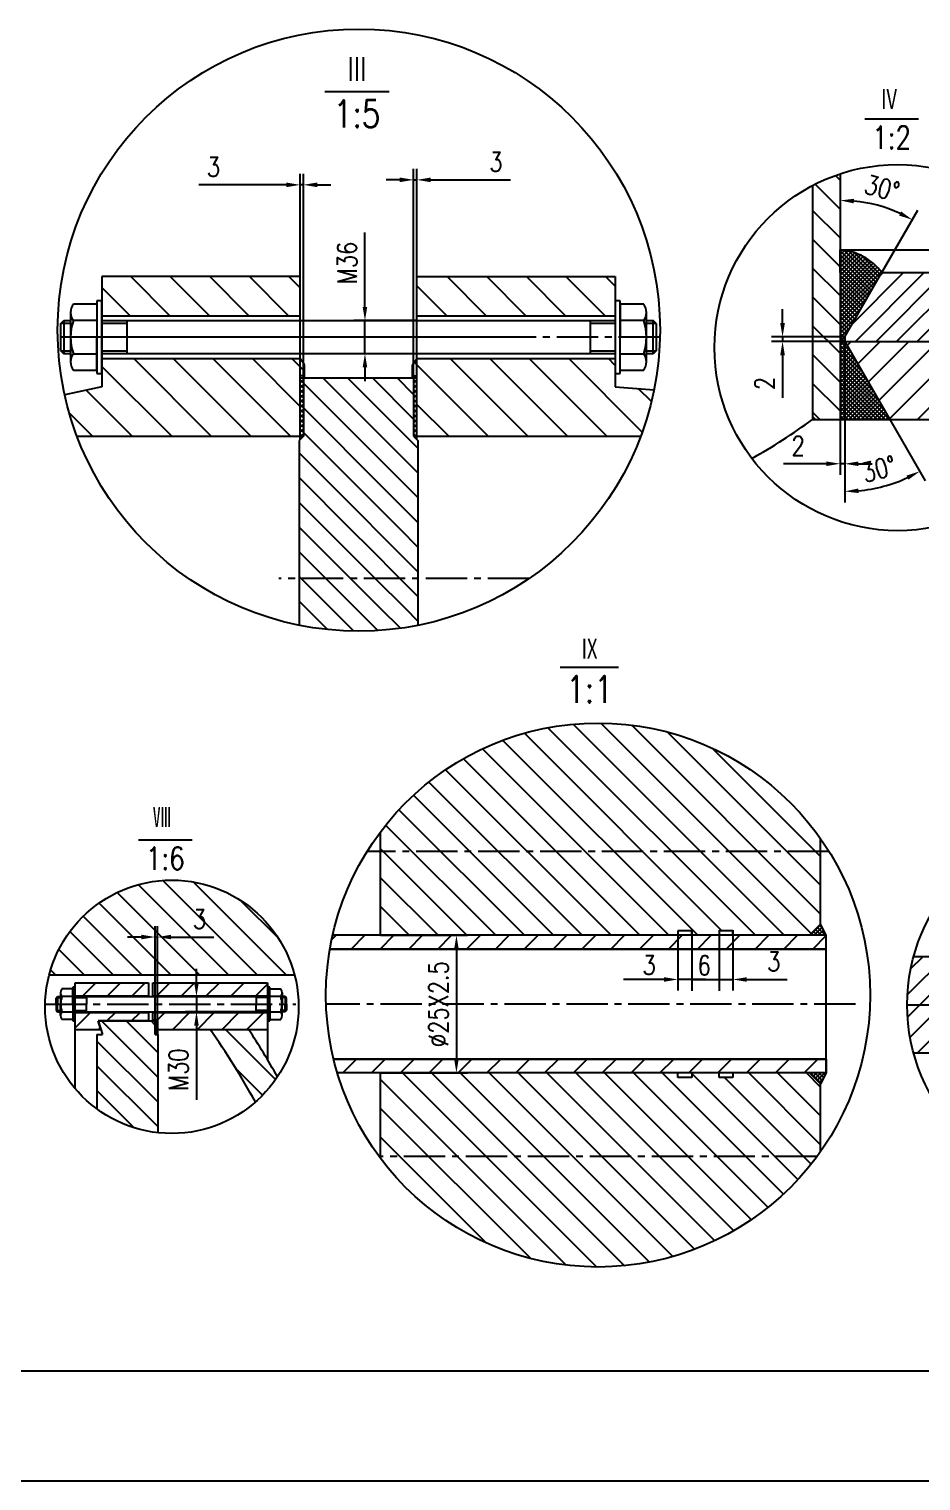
# Model space of a CAD drawing. Header units: inches. Extents: x 3444 to 13536, y 2141 to 9269.
# Drawn here: x 5711 to 7655, y 2141 to 5306 of the extents above; entities that cross this region are included whole.
import ezdxf

# ---------------------------------------------------------------- set-up
doc = ezdxf.new("R2010")
doc.units = ezdxf.units.IN
doc.header["$LTSCALE"] = 120
doc.linetypes.add('CENTER2', pattern=[1.125, 0.75, -0.125, 0.125, -0.125])
doc.linetypes.add('PHANTOM', pattern=[2.5, 1.25, -0.25, 0.25, -0.25, 0.25, -0.25])
for name, color, linetype in [('1轮廓实线层', 7, 'Continuous'), ('2细线层', 4, 'Continuous'), ('3中心线层', 1, 'CENTER2'), ('5剖面线层', 2, 'Continuous'), ('6文字层', 3, 'Continuous'), ('8符号标注层', 31, 'Continuous'), ('9双点划线层', 6, 'PHANTOM'), ('图框层', 7, 'Continuous')]:
    doc.layers.add(name, color=color, linetype=linetype)
doc.styles.add('PC_TEXTSTYLE', font='romans.shx', dxfattribs={"width": 0.8, "bigfont": 'hzfs.shx'})
doc.styles.add('TH_GBDIM', font='romans.shx', dxfattribs={"width": 0.8, "bigfont": 'hzfs.shx'})
doc.dimstyles.new('TH_GBDIM', dxfattribs={"dimscale": 12, "dimtxt": 3.5, "dimasz": 2.5, "dimexe": 2, "dimexo": 0, "dimgap": 1.5, "dimtad": 1, "dimdec": 1, "dimdsep": 46, "dimtxsty": 'TH_GBDIM', "dimcen": 2.5, "dimclrd": 130, "dimclre": 130, "dimclrt": 3, "dimadec": 0, "dimazin": 2, "dimtfac": 0.714286, "dimtdec": 1, "dimtmove": 0, "dimatfit": 3, "dimfxl": 1, "dimtolj": 1, "dimtzin": 0, "dimlwd": -1, "dimlwe": -1, "dimarcsym": 0})
pattern_1 = [(135, (-2664.9, -14.493), (-31.4309, -31.4309), [])]
pattern_2 = [(135, (-1931.823, 46.745), (-4.490128, -4.490128), []), (225, (-1931.823, 46.745), (4.490128, -4.490128), [])]

# ---------------------------------------------------------------- blocks, each defined once
blk = doc.blocks.new('*D16')
at = {"layer": '1轮廓实线层', "color": 130}
blk.add_line((7912.1, 3283.5), (7780.4, 3415.2), dxfattribs=at)
for start, end in [(113.7808, 124.3904), (135, 180), (190.6096, 201.2192)]:
    blk.add_arc((7912.1, 3283.5), 162.2, start, end, dxfattribs=at)
for points in [[(7823.6, 3413.6), (7817.3, 3421.3), (7797.4, 3398.2)], [(7747.6, 3253.2), (7757.6, 3254.1), (7749.9, 3283.5)]]:
    blk.add_solid(points, dxfattribs=at)
at = {"layer": 'Defpoints', "color": 0}
for p in [(7771.6, 3364.6), (7639.3, 3283.5), (7913.5, 3283.5), (7913.5, 3282.1), (8017.1, 3178.5)]:
    blk.add_point(p, dxfattribs=at)
at = {"layer": '1轮廓实线层', "color": 3, "insert": (7726.2, 3360.5), "char_height": 42, "attachment_point": 5, "rotation": 67.5, "style": 'TH_GBDIM'}
blk.add_mtext('\\A1;45°', dxfattribs=at)
blk = doc.blocks.new('*D18')
at = {"layer": '1轮廓实线层', "color": 130}
for p, q in [((5956.1, 3326.4), (5926.1, 3326.4)), ((5986.1, 3143.4), (5986.1, 3350.4)), ((5986.1, 3326.4), (5991.1, 3326.4)), ((5991.1, 3143.4), (5991.1, 3350.4)), ((6021.1, 3326.4), (6114.3, 3326.4))]:
    blk.add_line(p, q, dxfattribs=at)
for points in [[(5956.1, 3331.4), (5956.1, 3321.4), (5986.1, 3326.4)], [(6021.1, 3331.4), (6021.1, 3321.4), (5991.1, 3326.4)]]:
    blk.add_solid(points, dxfattribs=at)
at = {"layer": 'Defpoints', "color": 0}
for p in [(5991.1, 3326.4), (5986.1, 3143.4), (5991.1, 3143.4)]:
    blk.add_point(p, dxfattribs=at)
at = {"layer": '1轮廓实线层', "color": 3, "insert": (6082.7, 3365.4), "char_height": 42, "attachment_point": 5, "style": 'TH_GBDIM'}
blk.add_mtext('\\A1;3{}{}', dxfattribs=at)
blk = doc.blocks.new('*D24')
at = {"layer": '1轮廓实线层', "color": 130}
for p, q in [((7766.5, 4854.9), (7766.5, 4884.9)), ((7479, 4824.9), (7790.5, 4824.9)), ((7766.5, 4824.9), (7766.5, 4774.9)), ((7569.8, 4774.9), (7790.5, 4774.9)), ((7766.5, 4744.9), (7766.5, 4714.9))]:
    blk.add_line(p, q, dxfattribs=at)
for points in [[(7761.5, 4854.9), (7771.5, 4854.9), (7766.5, 4824.9)], [(7761.5, 4744.9), (7771.5, 4744.9), (7766.5, 4774.9)]]:
    blk.add_solid(points, dxfattribs=at)
at = {"layer": 'Defpoints', "color": 0}
for p in [(7479, 4824.9), (7569.8, 4774.9), (7766.5, 4774.9)]:
    blk.add_point(p, dxfattribs=at)
at = {"layer": '1轮廓实线层', "color": 3, "insert": (7727.5, 4799.9), "char_height": 42, "attachment_point": 5, "rotation": 90, "style": 'TH_GBDIM'}
blk.add_mtext('\\A1;10{}{}', dxfattribs=at)
blk = doc.blocks.new('*D25')
at = {"layer": '1轮廓实线层', "color": 130}
for p, q in [((7489, 4624.9), (7489, 4334.2)), ((7479, 4454.9), (7479, 4334.2)), ((7449, 4358.2), (7355.8, 4358.2)), ((7489, 4358.2), (7479, 4358.2)), ((7519, 4358.2), (7549, 4358.2))]:
    blk.add_line(p, q, dxfattribs=at)
for points in [[(7449, 4363.2), (7449, 4353.2), (7479, 4358.2)], [(7519, 4363.2), (7519, 4353.2), (7489, 4358.2)]]:
    blk.add_solid(points, dxfattribs=at)
at = {"layer": 'Defpoints', "color": 0}
for p in [(7489, 4624.9), (7479, 4454.9), (7479, 4358.2)]:
    blk.add_point(p, dxfattribs=at)
at = {"layer": '1轮廓实线层', "color": 3, "insert": (7387.4, 4397.2), "char_height": 42, "attachment_point": 5, "style": 'TH_GBDIM'}
blk.add_mtext('\\A1;2{}{}', dxfattribs=at)
blk = doc.blocks.new('*D26')
at = {"layer": '1轮廓实线层', "color": 130}
for p, q in [((7353.5, 4664.9), (7353.5, 4694.9)), ((7489, 4634.9), (7329.5, 4634.9)), ((7489, 4624.9), (7329.5, 4624.9)), ((7353.5, 4634.9), (7353.5, 4624.9)), ((7353.5, 4594.9), (7353.5, 4501.7))]:
    blk.add_line(p, q, dxfattribs=at)
for points in [[(7348.5, 4664.9), (7358.5, 4664.9), (7353.5, 4634.9)], [(7348.5, 4594.9), (7358.5, 4594.9), (7353.5, 4624.9)]]:
    blk.add_solid(points, dxfattribs=at)
at = {"layer": 'Defpoints', "color": 0}
for p in [(7353.5, 4624.9), (7489, 4634.9), (7489, 4624.9)]:
    blk.add_point(p, dxfattribs=at)
at = {"layer": '1轮廓实线层', "color": 3, "insert": (7314.5, 4533.3), "char_height": 42, "attachment_point": 5, "rotation": 90, "style": 'TH_GBDIM'}
blk.add_mtext('\\A1;2{}{}', dxfattribs=at)
blk = doc.blocks.new('*D27')
at = {"layer": '1轮廓实线层', "color": 130}
blk.add_line((7569.8, 4774.9), (7648.4, 4910.9), dxfattribs=at)
blk.add_arc((7479, 4617.6), 314.8, 65.4631, 84.5369, dxfattribs=at)
for points in [[(7508.7, 4925.9), (7509.2, 4935.9), (7479, 4932.3)], [(7612, 4908.3), (7607.4, 4899.4), (7636.4, 4890.1)]]:
    blk.add_solid(points, dxfattribs=at)
at = {"layer": 'Defpoints', "color": 0}
for p in [(7479, 4990.3), (7586.6, 4913.3), (7569.8, 4774.9), (7489, 4634.9), (7479, 4454.9)]:
    blk.add_point(p, dxfattribs=at)
at = {"layer": '1轮廓实线层', "color": 3, "insert": (7570.5, 4959.3), "char_height": 42, "attachment_point": 5, "rotation": 345, "style": 'TH_GBDIM'}
blk.add_mtext('\\A1;30°', dxfattribs=at)
blk = doc.blocks.new('*D28')
at = {"layer": '1轮廓实线层', "color": 130}
for p, q in [((7489, 4624.9), (7489, 4273.9)), ((7587.1, 4454.9), (7664.5, 4320.9))]:
    blk.add_line(p, q, dxfattribs=at)
blk.add_arc((7489, 4624.9), 327, 275.2587, 294.7413, dxfattribs=at)
for points in [[(7623.5, 4332.4), (7628.1, 4323.5), (7652.5, 4341.7)], [(7519.2, 4294.3), (7518.7, 4304.3), (7489, 4297.9)]]:
    blk.add_solid(points, dxfattribs=at)
at = {"layer": 'Defpoints', "color": 0}
for p in [(7489, 4634.9), (7489, 4624.9), (7489, 4624.9), (7587.1, 4454.9), (7545.8, 4302.9)]:
    blk.add_point(p, dxfattribs=at)
at = {"layer": '1轮廓实线层', "color": 3, "insert": (7563.5, 4346.7), "char_height": 42, "attachment_point": 5, "rotation": 15, "style": 'TH_GBDIM'}
blk.add_mtext('\\A1;30°', dxfattribs=at)
blk = doc.blocks.new('*D41')
at = {"layer": '1轮廓实线层', "color": 130}
for p, q in [((6302.2, 4545.4), (6302.2, 4990.3)), ((6309.4, 4545.4), (6309.4, 4990.3)), ((6272.2, 4966.3), (6081.7, 4966.3)), ((6309.4, 4966.3), (6302.2, 4966.3)), ((6339.4, 4966.3), (6369.4, 4966.3))]:
    blk.add_line(p, q, dxfattribs=at)
for points in [[(6272.2, 4971.3), (6272.2, 4961.3), (6302.2, 4966.3)], [(6339.4, 4971.3), (6339.4, 4961.3), (6309.4, 4966.3)]]:
    blk.add_solid(points, dxfattribs=at)
at = {"layer": 'Defpoints', "color": 0}
for p in [(6302.2, 4966.3), (6302.2, 4545.4), (6309.4, 4545.4)]:
    blk.add_point(p, dxfattribs=at)
at = {"layer": '1轮廓实线层', "color": 3, "insert": (6113.3, 5005.3), "char_height": 42, "attachment_point": 5, "style": 'TH_GBDIM'}
blk.add_mtext('\\A1;3{}{}', dxfattribs=at)
blk = doc.blocks.new('*D42')
at = {"layer": '1轮廓实线层', "color": 130}
for p, q in [((6519.4, 4977.2), (6489.4, 4977.2)), ((6549.4, 4545.4), (6549.4, 5001.2)), ((6549.4, 4977.2), (6556.6, 4977.2)), ((6556.6, 4545.4), (6556.6, 5001.2)), ((6586.6, 4977.2), (6760.6, 4977.2))]:
    blk.add_line(p, q, dxfattribs=at)
for points in [[(6519.4, 4982.2), (6519.4, 4972.2), (6549.4, 4977.2)], [(6586.6, 4982.2), (6586.6, 4972.2), (6556.6, 4977.2)]]:
    blk.add_solid(points, dxfattribs=at)
at = {"layer": 'Defpoints', "color": 0}
for p in [(6556.6, 4977.2), (6549.4, 4545.4), (6556.6, 4545.4)]:
    blk.add_point(p, dxfattribs=at)
at = {"layer": '1轮廓实线层', "color": 3, "insert": (6729, 5016.2), "char_height": 42, "attachment_point": 5, "style": 'TH_GBDIM'}
blk.add_mtext('\\A1;3{}{}', dxfattribs=at)
blk = doc.blocks.new('*D47')
at = {"layer": '1轮廓实线层', "color": 130}
for p, q in [((6477, 3330.2), (6666.8, 3330.2)), ((6642.8, 3300.2), (6642.8, 3060.2)), ((6476.5, 3030.2), (6666.8, 3030.2))]:
    blk.add_line(p, q, dxfattribs=at)
for points in [[(6637.8, 3300.2), (6647.8, 3300.2), (6642.8, 3330.2)], [(6637.8, 3060.2), (6647.8, 3060.2), (6642.8, 3030.2)]]:
    blk.add_solid(points, dxfattribs=at)
at = {"layer": 'Defpoints', "color": 0}
for p in [(6477, 3330.2), (6476.5, 3030.2), (6642.8, 3030.2)]:
    blk.add_point(p, dxfattribs=at)
at = {"layer": '1轮廓实线层', "color": 3, "insert": (6603.8, 3180.2), "char_height": 42, "attachment_point": 5, "rotation": 90, "style": 'TH_GBDIM'}
blk.add_mtext('\\A1;%%c25X2.5{}{}', dxfattribs=at)
blk = doc.blocks.new('*D48')
at = {"layer": '1轮廓实线层', "color": 130}
for p, q in [((6443.4, 4700.2), (6443.4, 4862.2)), ((6556.6, 4670.2), (6419.4, 4670.2)), ((6443.4, 4598.2), (6443.4, 4670.2)), ((6556.6, 4598.2), (6419.4, 4598.2)), ((6443.4, 4568.2), (6443.4, 4538.2))]:
    blk.add_line(p, q, dxfattribs=at)
for points in [[(6438.4, 4700.2), (6448.4, 4700.2), (6443.4, 4670.2)], [(6438.4, 4568.2), (6448.4, 4568.2), (6443.4, 4598.2)]]:
    blk.add_solid(points, dxfattribs=at)
at = {"layer": 'Defpoints', "color": 0}
for p in [(6556.6, 4670.2), (6443.4, 4598.2), (6556.6, 4598.2)]:
    blk.add_point(p, dxfattribs=at)
at = {"layer": '1轮廓实线层', "color": 3, "insert": (6404.4, 4796.2), "char_height": 42, "attachment_point": 5, "rotation": 90, "style": 'TH_GBDIM'}
blk.add_mtext('\\A1;M36{}{}', dxfattribs=at)
blk = doc.blocks.new('*D49')
at = {"layer": '1轮廓实线层', "color": 130}
for p, q in [((6076.3, 3226.7), (6076.3, 3256.7)), ((6206.1, 3196.7), (6052.3, 3196.7)), ((6076.3, 3196.7), (6076.3, 3163.4)), ((6206.1, 3163.4), (6052.3, 3163.4)), ((6076.3, 3133.4), (6076.3, 2971.4))]:
    blk.add_line(p, q, dxfattribs=at)
for points in [[(6071.3, 3226.7), (6081.3, 3226.7), (6076.3, 3196.7)], [(6071.3, 3133.4), (6081.3, 3133.4), (6076.3, 3163.4)]]:
    blk.add_solid(points, dxfattribs=at)
at = {"layer": 'Defpoints', "color": 0}
for p in [(6206.1, 3196.7), (6076.3, 3163.4), (6206.1, 3163.4)]:
    blk.add_point(p, dxfattribs=at)
at = {"layer": '1轮廓实线层', "color": 3, "insert": (6037.3, 3037.4), "char_height": 42, "attachment_point": 5, "rotation": 90, "style": 'TH_GBDIM'}
blk.add_mtext('\\A1;M30{}{}', dxfattribs=at)

msp = doc.modelspace()

# ---------------------------------------------------------------- hatches: boundary and pattern name
at = {"layer": '5剖面线层'}
h = msp.add_hatch(dxfattribs=at)
h.set_pattern_fill('ANSI31', color=256, scale=14, angle=90, style=0)
h.set_pattern_definition([(135, (1663.574, 1425.355), (-31.4309, -31.4309), [])])
h.paths.add_polyline_path([(7478.99, 4990.33, 0.0408923), (7418.99, 4964.87), (7418.99, 4460.97), (7425.08, 4454.88), (7478.99, 4454.88)])
h = msp.add_hatch(dxfattribs=at)
h.set_pattern_fill('ANSI37', color=256, scale=2, style=0)
h.set_pattern_definition([(45, (977.466, 979.026), (-4.490128, 4.490128), []), (135, (977.466, 979.026), (-4.490128, -4.490128), [])])
h.paths.add_polyline_path([(7569.82, 4774.88, 0.2149253), (7478.99, 4824.88), (7478.99, 4774.88), (7478.99, 4454.88), (7587.14, 4454.88), (7488.99, 4624.88), (7488.99, 4634.88)])
h = msp.add_hatch(dxfattribs=at)
h.set_pattern_fill('ANSI31', color=256, scale=10, style=0)
h.set_pattern_definition([(45, (1663.574, 1425.355), (-22.45064, 22.45064), [])])
h.paths.add_polyline_path([(7968.43, 4774.88), (7569.82, 4774.88), (7488.99, 4634.88), (7488.99, 4624.88), (8003.22, 4624.88, 0.0973651)])
h = msp.add_hatch(dxfattribs=at)
h.set_pattern_fill('ANSI31', color=256, scale=14, style=0)
h.set_pattern_definition([(45, (1663.574, 1425.355), (-31.4309, 31.4309), [])])
h.paths.add_polyline_path([(8003.45, 4611.4, 0.0084503), (8003.22, 4624.88), (7488.99, 4624.88), (7587.14, 4454.88), (7971.48, 4454.88, 0.1010819)])
h = msp.add_hatch(dxfattribs=at)
h.set_pattern_fill('ANSI31', color=256, scale=14, angle=90, style=0)
h.set_pattern_definition([(135, (-1931.823, 46.745), (-31.4309, -31.4309), [])])
h.paths.add_polyline_path([(6476.46, 3554.8), (6476.46, 3512.8), (7436.46, 3512.8), (7436.46, 3540.88, 0.5102003)])
h.paths.add_polyline_path([(7436.46, 3512.8), (6476.46, 3512.8), (6476.46, 3330.24), (7125.46, 3330.24), (7125.46, 3340.24), (7155.46, 3340.24), (7155.46, 3330.24), (7215.46, 3330.24), (7215.46, 3340.24), (7245.46, 3340.24), (7245.46, 3330.24), (7412.46, 3330.24), (7436.46, 3354.24)])
h.paths.add_polyline_path([(7436.46, 3006.24), (7412.46, 3030.24), (7245.46, 3030.24), (7245.46, 3020.24), (7215.46, 3020.24), (7215.46, 3030.24), (7155.46, 3030.24), (7155.46, 3020.24), (7125.46, 3020.24), (7125.46, 3030.24), (6476.46, 3030.24), (6476.46, 2847.69), (7428.39, 2847.69, 0.00582), (7436.46, 2858.89)])
h.paths.add_polyline_path([(7428.39, 2847.69), (6476.46, 2847.69), (6476.46, 2844.97, 0.5028871)])
h = msp.add_hatch(dxfattribs=at)
h.set_pattern_fill('ANSI31', color=256, scale=14, angle=90, style=0)
h.set_pattern_definition(pattern_1)
h.paths.add_polyline_path([(5755.24, 3243.4), (6290.03, 3243.4, 0.7743426)])
h.paths.add_polyline_path([(6058.62, 3396.87), (6102.02, 3396.87), (6102.02, 3333.87), (6058.62, 3333.87)], flags=24)
h = msp.add_hatch(dxfattribs=at)
h.set_pattern_fill('ANSI31', color=256, scale=14, style=0)
h.set_pattern_definition([(45, (-1931.823, 46.745), (-31.4309, 31.4309), [])])
h.paths.add_polyline_path([(7448.46, 3330.24), (6373.01, 3330.24, 0.0128981), (6367.06, 3300.24), (7448.46, 3300.24)])
h.paths.add_polyline_path([(7448.46, 3060.24), (6375.18, 3060.24, 0.0131055), (6383.29, 3030.24), (7448.46, 3030.24)])
h = msp.add_hatch(dxfattribs=at)
h.set_pattern_fill('ANSI37', color=256, scale=2, angle=90, style=0)
h.set_pattern_definition(pattern_2)
h.paths.add_polyline_path([(7436.46, 3354.24), (7412.46, 3330.24), (7448.46, 3330.24)])
h = msp.add_hatch(dxfattribs=at)
h.set_pattern_fill('ANSI31', color=256, scale=11, style=0)
h.set_pattern_definition([(45, (3081.158, -10.167), (-24.6957, 24.6957), [])])
h.paths.add_polyline_path([(7639.25, 3283.52, 0.0667355), (7625.18, 3178.52), (7913.51, 3178.52), (7913.51, 3283.52)])
h.paths.add_polyline_path([(7943.51, 3253.52), (7913.51, 3283.52), (7913.51, 3178.52), (8168.51, 3178.52), (8168.51, 3253.52)])
h.paths.add_polyline_path([(7913.51, 3178.52), (7913.51, 3073.52), (7943.51, 3103.52), (8168.51, 3103.52), (8168.51, 3178.52)])
h.paths.add_polyline_path([(7625.18, 3178.52, 0.0667355), (7639.25, 3073.52), (7913.51, 3073.52), (7913.51, 3178.52)])
h = msp.add_hatch(dxfattribs=at)
h.set_pattern_fill('ANSI31', color=256, scale=12, style=0)
h.set_pattern_definition([(45, (-2664.9, -14.493), (-26.94077, 26.94077), [])])
h.paths.add_polyline_path([(5971.95, 3198.36), (5971.95, 3226.73), (5811.95, 3226.73), (5811.95, 3198.36)])
h.paths.add_polyline_path([(5867.91, 3125.06), (5861.95, 3143.4), (5971.95, 3143.4), (5971.95, 3161.76), (5811.95, 3161.76), (5811.95, 3143.36), (5811.95, 3125.06)])
h.paths.add_polyline_path([(5981.12, 3226.73), (5981.12, 3198.36), (6231.12, 3198.36), (6231.12, 3216.76), (6231.12, 3226.73)])
h.paths.add_polyline_path([(5981.12, 3161.76), (5981.12, 3145.9), (5991.12, 3145.9), (5991.12, 3125.06), (6231.12, 3125.06), (6231.12, 3161.76)])
h = msp.add_hatch(dxfattribs=at)
h.set_pattern_fill('ANSI31', color=256, scale=12, angle=90, style=0)
h.set_pattern_definition([(135, (-2664.9, -14.493), (-26.94077, -26.94077), [])])
h.paths.add_polyline_path([(5992.79, 3114.23), (5986.12, 3114.23), (5986.12, 3143.4), (5861.95, 3143.4), (5871.43, 3114.23), (5859.45, 3114.23), (5859.45, 2951.44, 0.1317075), (5992.79, 2899.7)])
h = msp.add_hatch(dxfattribs=at)
h.set_pattern_fill('ANSI31', color=256, scale=14, angle=90, style=0)
h.set_pattern_definition(pattern_1)
h.paths.add_polyline_path([(6189.98, 3125.06), (6106.12, 3125.06, -0.025461), (6204.89, 2966.76, 0.0663949), (6252.91, 3021.78, 0.0157792)])
h = msp.add_hatch(dxfattribs=at)
h.set_pattern_fill('ANSI37', color=256, scale=2, angle=90, style=0)
h.set_pattern_definition(pattern_2)
h.paths.add_polyline_path([(7448.36, 3030.05), (7448.16, 3030.24), (7412.46, 3030.24), (7436.46, 3006.24)])

# ---------------------------------------------------------------- linework, layer by layer
at = {"layer": '1轮廓实线层'}
for p, q in [((7478.99, 4990.33), (7478.99, 4454.88)), ((7418.99, 4964.87), (7418.99, 4454.88)), ((7478.99, 4774.88), (7478.99, 4824.88)), ((5870.23, 4766.19), (5870.23, 4526.19)), ((6302.23, 4766.19), (5870.23, 4766.19)), ((6302.23, 4670.19), (6302.23, 4766.19)), ((6556.63, 4766.19), (6988.63, 4766.19)), ((6556.63, 4670.19), (6556.63, 4766.19)), ((6988.63, 4766.19), (6988.63, 4526.19)), ((7488.99, 4634.88), (7569.82, 4774.88)), ((7569.82, 4774.88), (7968.43, 4774.88)), ((5801.83, 4688.19), (5801.83, 4580.19)), ((5859.43, 4706.19), (5808, 4706.19)), ((5870.23, 4713.39), (5859.43, 4713.39)), ((5859.43, 4713.39), (5859.43, 4554.99)), ((5870.23, 4634.19), (5870.23, 4713.39)), ((6988.63, 4713.39), (6988.63, 4634.19)), ((6999.43, 4713.39), (6988.63, 4713.39)), ((6999.43, 4554.99), (6999.43, 4713.39)), ((6999.43, 4706.19), (6999.43, 4634.19)), ((7050.85, 4706.19), (6999.43, 4706.19)), ((7057.03, 4580.19), (7057.03, 4688.19)), ((5780.23, 4662.99), (5787.43, 4670.19)), ((5780.23, 4662.99), (5780.23, 4605.39)), ((5787.43, 4670.19), (5801.83, 4670.19)), ((5787.43, 4670.19), (5787.43, 4598.19)), ((5801.83, 4670.19), (5801.83, 4598.19)), ((5859.43, 4670.19), (5808, 4670.19)), ((5870.23, 4680.99), (6302.23, 4680.99)), ((5870.23, 4670.19), (6988.63, 4670.19)), ((5924.23, 4670.19), (5924.23, 4598.19)), ((6556.63, 4680.99), (6988.63, 4680.99)), ((6934.63, 4598.19), (6934.63, 4670.19)), ((6999.43, 4670.19), (6999.43, 4634.19)), ((7050.85, 4670.19), (6999.43, 4670.19)), ((7057.03, 4670.19), (7071.43, 4670.19)), ((7057.03, 4598.19), (7057.03, 4670.19)), ((7071.43, 4598.19), (7071.43, 4670.19)), ((7078.63, 4662.99), (7071.43, 4670.19)), ((7078.63, 4605.39), (7078.63, 4662.99)), ((5859.43, 4562.19), (5859.43, 4634.19)), ((5859.43, 4598.19), (5859.43, 4634.19)), ((5870.23, 4554.99), (5870.23, 4634.19)), ((6988.63, 4634.19), (6988.63, 4554.99)), ((7488.99, 4634.88), (7488.99, 4624.88)), ((7488.99, 4624.88), (8003.22, 4624.88)), ((7488.99, 4624.88), (7587.14, 4454.88)), ((5780.23, 4605.39), (5787.43, 4598.19)), ((5801.83, 4598.19), (5787.43, 4598.19)), ((5808, 4598.19), (5859.43, 4598.19)), ((6988.63, 4598.19), (5870.23, 4598.19)), ((6302.23, 4587.39), (6302.23, 4598.19)), ((6556.63, 4587.39), (6556.63, 4598.19)), ((6999.43, 4598.19), (7050.85, 4598.19)), ((7071.43, 4598.19), (7057.03, 4598.19)), ((7078.63, 4605.39), (7071.43, 4598.19)), ((5808, 4562.19), (5859.43, 4562.19)), ((5870.23, 4587.39), (6302.23, 4587.39)), ((6311.83, 4574.19), (6302.23, 4587.39)), ((6311.83, 4545.39), (6311.83, 4574.19)), ((6547.03, 4574.19), (6556.63, 4587.39)), ((6547.03, 4545.39), (6547.03, 4574.19)), ((6556.63, 4587.39), (6988.63, 4587.39)), ((6999.43, 4562.19), (7050.85, 4562.19)), ((5859.43, 4554.99), (5870.23, 4554.99)), ((6302.23, 4418.19), (6302.23, 4550.19)), ((6311.83, 4550.19), (6302.23, 4550.19)), ((6302.23, 4410.99), (6302.23, 4545.39)), ((6302.23, 4545.39), (6556.63, 4545.39)), ((6309.43, 4545.39), (6309.43, 4418.19)), ((6547.03, 4550.19), (6556.63, 4550.19)), ((6549.43, 4545.39), (6549.43, 4418.19)), ((6549.43, 4545.39), (6549.43, 4418.19)), ((6556.63, 4418.19), (6556.63, 4550.19)), ((6556.63, 4410.99), (6556.63, 4545.39)), ((6988.63, 4554.99), (6999.43, 4554.99)), ((5870.23, 4526.19), (5789.16, 4508.37)), ((6988.63, 4526.19), (7073.51, 4519.52)), ((7418.99, 4454.88), (7478.99, 4454.88)), ((7478.99, 4454.88), (7971.48, 4454.88)), ((5815.93, 4418.19), (6309.43, 4418.19)), ((6309.43, 4418.19), (6299.83, 4408.59)), ((6299.83, 4408.59), (6299.83, 4006.3)), ((6549.43, 4418.19), (7044.39, 4418.19)), ((6549.43, 4418.19), (6559.03, 4408.59)), ((6549.43, 4418.19), (6559.03, 4408.59)), ((6559.03, 4408.59), (6559.03, 4006)), ((6476.46, 3554.8), (6476.46, 3330.24)), ((7436.46, 3354.24), (7436.46, 3540.88)), ((7448.46, 3330.24), (6373.01, 3330.24)), ((7448.46, 3330.24), (6373.01, 3330.24)), ((7155.46, 3340.24), (7125.46, 3340.24)), ((7125.46, 3340.24), (7125.46, 3330.24)), ((7208.46, 3330.24), (7136.46, 3330.24)), ((7155.46, 3330.24), (7155.46, 3340.24)), ((7245.46, 3340.24), (7215.46, 3340.24)), ((7215.46, 3340.24), (7215.46, 3330.24)), ((7245.46, 3330.24), (7245.46, 3340.24)), ((7412.46, 3330.24), (7436.46, 3354.24)), ((7448.46, 3330.24), (7412.46, 3330.24)), ((7448.46, 3330.24), (7436.46, 3354.24)), ((7448.46, 3030.24), (7448.46, 3330.24)), ((7448.46, 3300.24), (7448.46, 3330.24)), ((7448.46, 3300.24), (6367.06, 3300.24)), ((6367.06, 3300.24), (7448.46, 3300.24)), ((7913.51, 3283.52), (7639.25, 3283.52)), ((6290.03, 3243.4), (5755.24, 3243.4)), ((5780.25, 3205.05), (5780.25, 3180.06)), ((5806.95, 3213.36), (5783.11, 3213.36)), ((5811.95, 3216.76), (5806.95, 3216.76)), ((5806.95, 3216.76), (5806.95, 3143.36)), ((5806.95, 3180.06), (5806.95, 3213.36)), ((5811.95, 3226.73), (5971.95, 3226.73)), ((5811.95, 3161.76), (5811.95, 3226.73)), ((5811.95, 3196.73), (5811.95, 3216.76)), ((5811.95, 3198.36), (5971.95, 3198.36)), ((5971.95, 3226.73), (5971.95, 3196.73)), ((5981.12, 3226.73), (6231.12, 3226.73)), ((5981.12, 3196.73), (5981.12, 3226.73)), ((5981.12, 3198.36), (6231.12, 3198.36)), ((6231.12, 3226.73), (6231.12, 3059.22)), ((6231.12, 3216.76), (6231.12, 3196.73)), ((6236.12, 3216.76), (6231.12, 3216.76)), ((6236.12, 3143.36), (6236.12, 3216.76)), ((6236.12, 3180.06), (6236.12, 3213.36)), ((6236.12, 3213.36), (6259.96, 3213.36)), ((6262.82, 3205.05), (6262.82, 3180.06)), ((5770.25, 3193.43), (5773.55, 3196.73)), ((5770.25, 3180.06), (5770.25, 3193.43)), ((5770.25, 3180.06), (5770.25, 3166.7)), ((5770.25, 3166.7), (5773.55, 3163.4)), ((5773.55, 3196.73), (5780.25, 3196.73)), ((5773.55, 3196.73), (5773.55, 3180.06)), ((5773.55, 3163.4), (5773.55, 3180.06)), ((5780.25, 3155.08), (5780.25, 3180.06)), ((5806.95, 3196.73), (5783.11, 3196.73)), ((5806.95, 3180.06), (5806.95, 3146.76)), ((5811.95, 3196.73), (5981.12, 3196.73)), ((5981.12, 3196.73), (6231.12, 3196.73)), ((6259.96, 3196.73), (6236.12, 3196.73)), ((6236.12, 3180.06), (6236.12, 3146.76)), ((6269.52, 3196.73), (6262.82, 3196.73)), ((6262.82, 3155.08), (6262.82, 3180.06)), ((6272.82, 3193.43), (6269.52, 3196.73)), ((6269.52, 3196.73), (6269.52, 3180.06)), ((6269.52, 3163.4), (6269.52, 3180.06)), ((6272.82, 3166.7), (6269.52, 3163.4)), ((6272.82, 3180.06), (6272.82, 3193.43)), ((6272.82, 3180.06), (6272.82, 3166.7)), ((5773.55, 3163.4), (5780.25, 3163.4)), ((5783.11, 3163.4), (5806.95, 3163.4)), ((5806.95, 3146.76), (5783.11, 3146.76)), ((5806.95, 3143.36), (5811.95, 3143.36)), ((5811.95, 2995.68), (5811.95, 3163.4)), ((5811.95, 3163.4), (5981.12, 3163.4)), ((5811.95, 3143.36), (5811.95, 3163.4)), ((5811.95, 3161.76), (5971.95, 3161.76)), ((5867.91, 3125.06), (5861.95, 3143.4)), ((5861.95, 3143.4), (5871.43, 3114.23)), ((5861.95, 3143.4), (5986.12, 3143.4)), ((5971.95, 3143.4), (5861.95, 3143.4)), ((5971.95, 3163.4), (5971.95, 3143.4)), ((5981.12, 3143.4), (5981.12, 3163.4)), ((5981.12, 3163.4), (6231.12, 3163.4)), ((5981.12, 3161.76), (6231.12, 3161.76)), ((5981.12, 3145.9), (5991.12, 3145.9)), ((5986.12, 3143.4), (5986.12, 3116.73)), ((5991.12, 3143.4), (5986.12, 3143.4)), ((5986.12, 3114.23), (5986.12, 3143.4)), ((5991.12, 3145.9), (5991.12, 3114.23)), ((5991.12, 3114.23), (5991.12, 3143.4)), ((6231.12, 3163.4), (6231.12, 3143.36)), ((6231.12, 3143.36), (6236.12, 3143.36)), ((6236.12, 3163.4), (6259.96, 3163.4)), ((6236.12, 3146.76), (6259.96, 3146.76)), ((6269.52, 3163.4), (6262.82, 3163.4)), ((5811.95, 3125.06), (5867.91, 3125.06)), ((5859.45, 3114.23), (5871.43, 3114.23)), ((5859.45, 3114.23), (5859.45, 2951.44)), ((5986.12, 3116.73), (5991.12, 3116.73)), ((5986.12, 3114.23), (5992.79, 3114.23)), ((5991.12, 3125.06), (6231.12, 3125.06)), ((5992.79, 2899.7), (5992.79, 3114.23)), ((7913.51, 3073.52), (7639.25, 3073.52)), ((7448.46, 3060.24), (6375.18, 3060.24)), ((6375.18, 3060.24), (7448.46, 3060.24)), ((7448.46, 3060.24), (7448.46, 3030.24)), ((7448.46, 3030.24), (6383.29, 3030.24)), ((7448.46, 3030.24), (6383.29, 3030.24)), ((6476.46, 3030.24), (6476.46, 2844.97)), ((7125.46, 3020.24), (7125.46, 3030.24)), ((7155.46, 3020.24), (7125.46, 3020.24)), ((7155.46, 3030.24), (7155.46, 3020.24)), ((7215.46, 3020.24), (7215.46, 3030.24)), ((7245.46, 3020.24), (7215.46, 3020.24)), ((7245.46, 3030.24), (7245.46, 3020.24)), ((7448.46, 3030.24), (7412.46, 3030.24)), ((7412.46, 3030.24), (7436.46, 3006.24)), ((7448.46, 3030.24), (7436.46, 3006.24)), ((7436.46, 2858.89), (7436.46, 3006.24))]:
    msp.add_line(p, q, dxfattribs=at)
for centre, radius, start, end in [((7468.93, 4699.11), 126.17, 36.90831, 85.42747), ((5831.14, 4688.19), 29.32, 142.12112, 217.87888), ((7027.71, 4688.19), 29.32, 322.12112, 37.87888), ((5909.83, 4634.19), 108, 160.52878, 199.47122), ((6949.03, 4634.19), 108, 340.52878, 19.47122), ((5831.14, 4580.19), 29.32, 142.12112, 217.87888), ((7027.71, 4580.19), 29.32, 322.12112, 37.87888), ((6666.49, 5479.76), 1271.46, 299.19275, 306.28751), ((5793.78, 3205.05), 13.52, 142.05064, 217.94936), ((6249.3, 3205.05), 13.52, 322.05064, 37.94936), ((5830.25, 3180.06), 50, 160.52878, 180), ((5830.25, 3180.06), 50, 180, 199.47122), ((6212.82, 3180.06), 50, 0, 19.47122), ((6212.82, 3180.06), 50, 340.52878, 360), ((5793.78, 3155.08), 13.52, 142.05064, 217.94936), ((6249.3, 3155.08), 13.52, 322.05064, 37.94936), ((4602.09, 2076.73), 1833.33, 29.04314, 34.87711), ((4585.42, 2076.73), 1916.67, 29.54243, 33.15847)]:
    msp.add_arc(centre, radius, start, end, dxfattribs=at)
at = {"layer": '2细线层'}
for p, q in [((5782.03, 4664.79), (5801.83, 4664.79)), ((5870.23, 4664.79), (5924.23, 4664.79)), ((6934.63, 4664.79), (6988.63, 4664.79)), ((7057.03, 4664.79), (7076.83, 4664.79)), ((5801.83, 4603.59), (5782.03, 4603.59)), ((5924.23, 4603.59), (5870.23, 4603.59)), ((6988.63, 4603.59), (6934.63, 4603.59)), ((7076.83, 4603.59), (7057.03, 4603.59)), ((5771.09, 3194.26), (5780.25, 3194.26)), ((5771.09, 3165.86), (5780.25, 3165.86)), ((5811.95, 3194.26), (5836.95, 3194.26)), ((5811.95, 3165.86), (5836.95, 3165.86)), ((5836.95, 3196.73), (5836.95, 3180.06)), ((5836.95, 3163.4), (5836.95, 3180.06)), ((6206.12, 3196.73), (6206.12, 3180.06)), ((6231.12, 3194.26), (6206.12, 3194.26)), ((6206.12, 3163.4), (6206.12, 3180.06)), ((6231.12, 3165.86), (6206.12, 3165.86)), ((6271.99, 3194.26), (6262.82, 3194.26)), ((6271.99, 3165.86), (6262.82, 3165.86)), ((3444.16, 2140.53), (13536.16, 2140.53))]:
    msp.add_line(p, q, dxfattribs=at)
at = {"layer": '3中心线层'}
for p, q in [((7086.35, 4634.19), (5773.97, 4634.19)), ((6726.93, 4634.19), (5795.23, 4634.19)), ((6801.22, 4108.18), (6255.97, 4108.18)), ((7455.03, 3512.8), (6447.79, 3512.8)), ((5746.51, 3180.06), (6292.56, 3180.06)), ((7512.42, 3180.24), (6358.83, 3180.24)), ((7625.18, 3178.52), (8422.44, 3178.52)), ((7625.18, 3178.52), (8422.44, 3178.52)), ((7428.39, 2847.69), (6474.44, 2847.69))]:
    msp.add_line(p, q, dxfattribs=at)
at = {"layer": '5剖面线层'}
for p, q in [((6018.28, 4680.99), (5933.08, 4766.19)), ((6104.49, 4680.99), (6019.29, 4766.19)), ((6190.7, 4680.99), (6105.5, 4766.19)), ((6276.91, 4680.99), (6191.71, 4766.19)), ((6302.23, 4741.88), (6277.92, 4766.19)), ((6707.96, 4680.99), (6622.76, 4766.19)), ((6794.17, 4680.99), (6708.97, 4766.19)), ((6880.38, 4680.99), (6795.18, 4766.19)), ((6966.59, 4680.99), (6881.39, 4766.19)), ((6988.63, 4745.16), (6967.6, 4766.19)), ((5932.07, 4680.99), (5870.23, 4742.83)), ((6621.75, 4680.99), (6556.63, 4746.11)), ((6022.45, 4418.19), (5870.23, 4570.41)), ((6108.66, 4418.19), (5939.46, 4587.39)), ((6194.87, 4418.19), (6025.67, 4587.39)), ((6281.08, 4418.19), (6111.88, 4587.39)), ((6302.23, 4483.25), (6198.09, 4587.39)), ((6311.83, 4559.86), (6284.3, 4587.39)), ((6712.13, 4418.19), (6550.86, 4579.46)), ((6798.34, 4418.19), (6629.14, 4587.39)), ((6884.55, 4418.19), (6715.35, 4587.39)), ((6970.76, 4418.19), (6801.56, 4587.39)), ((7047.77, 4427.39), (6887.77, 4587.39)), ((6988.63, 4572.74), (6973.98, 4587.39)), ((6302.23, 4534.62), (6309.43, 4541.82)), ((6309.43, 4533.92), (6302.23, 4541.12)), ((6302.23, 4523.84), (6309.43, 4531.04)), ((6309.43, 4523.14), (6302.23, 4530.34)), ((6309.43, 4544.69), (6308.73, 4545.39)), ((6523.28, 4320.06), (6309.43, 4533.92)), ((6559.03, 4338.2), (6351.84, 4545.39)), ((6559.03, 4392.08), (6405.72, 4545.39)), ((6549.43, 4455.56), (6459.6, 4545.39)), ((6549.43, 4509.44), (6513.48, 4545.39)), ((6549.43, 4544.74), (6550.07, 4545.39)), ((6556.63, 4534.57), (6549.43, 4541.77)), ((6549.43, 4533.96), (6556.63, 4541.16)), ((6556.63, 4523.8), (6549.43, 4531)), ((6549.43, 4523.19), (6556.63, 4530.39)), ((6556.63, 4545.35), (6556.59, 4545.39)), ((5936.24, 4418.19), (5835.8, 4518.62)), ((6302.23, 4513.06), (6309.43, 4520.26)), ((6309.43, 4512.36), (6302.23, 4519.56)), ((6302.23, 4502.29), (6309.43, 4509.49)), ((6309.43, 4501.59), (6302.23, 4508.79)), ((6302.23, 4491.51), (6309.43, 4498.71)), ((6309.43, 4490.81), (6302.23, 4498.01)), ((6556.63, 4513.02), (6549.43, 4520.22)), ((6549.43, 4512.41), (6556.63, 4519.61)), ((6556.63, 4502.24), (6549.43, 4509.44)), ((6549.43, 4501.63), (6556.63, 4508.83)), ((6556.63, 4491.47), (6549.43, 4498.67)), ((6549.43, 4490.86), (6556.63, 4498.06)), ((7067.73, 4493.63), (7039.15, 4522.22)), ((5850.03, 4418.19), (5799.09, 4469.13)), ((6302.23, 4480.74), (6309.43, 4487.94)), ((6309.43, 4480.03), (6302.23, 4487.23)), ((6302.23, 4469.96), (6309.43, 4477.16)), ((6309.43, 4469.26), (6302.23, 4476.46)), ((6302.23, 4459.18), (6309.43, 4466.38)), ((6309.43, 4458.48), (6302.23, 4465.68)), ((6488.55, 4300.91), (6309.43, 4480.03)), ((6556.63, 4480.69), (6549.43, 4487.89)), ((6549.43, 4480.08), (6556.63, 4487.28)), ((6556.63, 4469.91), (6549.43, 4477.11)), ((6549.43, 4469.3), (6556.63, 4476.5)), ((6556.63, 4459.14), (6549.43, 4466.34)), ((6549.43, 4458.53), (6556.63, 4465.73)), ((6625.92, 4418.19), (6556.63, 4487.48)), ((6302.23, 4448.41), (6309.43, 4455.61)), ((6309.43, 4447.71), (6302.23, 4454.91)), ((6302.23, 4437.63), (6309.43, 4444.83)), ((6309.43, 4436.93), (6302.23, 4444.13)), ((6302.23, 4426.85), (6309.43, 4434.05)), ((6309.43, 4426.15), (6302.23, 4433.35)), ((6556.63, 4448.36), (6549.43, 4455.56)), ((6549.43, 4447.75), (6556.63, 4454.95)), ((6556.63, 4437.58), (6549.43, 4444.78)), ((6549.43, 4436.97), (6556.63, 4444.17)), ((6556.63, 4426.81), (6549.43, 4434.01)), ((6549.43, 4426.2), (6556.63, 4433.4)), ((7425.08, 4454.88), (7418.99, 4460.97)), ((6306.62, 4418.19), (6302.23, 4422.58)), ((6304.33, 4418.19), (6309.43, 4423.28)), ((6463.47, 4272.11), (6309.43, 4426.15)), ((6554.47, 4418.19), (6549.43, 4423.23)), ((6552.19, 4418.19), (6556.63, 4422.62)), ((6448.85, 4232.85), (6299.83, 4381.87)), ((6413.63, 4214.19), (6299.83, 4327.99)), ((6559.03, 4284.32), (6523.28, 4320.06)), ((6359.75, 4214.19), (6299.83, 4274.11)), ((6559.03, 4230.43), (6488.55, 4300.91)), ((6521.39, 4214.19), (6463.47, 4272.11)), ((6305.87, 4214.19), (6299.83, 4220.23)), ((6411.87, 4108.18), (6305.87, 4214.19)), ((6465.76, 4108.18), (6359.75, 4214.19)), ((6455.37, 4172.45), (6413.63, 4214.19)), ((6467.51, 4214.19), (6448.85, 4232.85)), ((6559.03, 4122.67), (6467.51, 4214.19)), ((6559.03, 4176.55), (6521.39, 4214.19)), ((6357.99, 4108.18), (6299.83, 4166.35)), ((6517.29, 4110.53), (6455.37, 4172.45)), ((6304.11, 4108.18), (6299.83, 4112.46)), ((6370.62, 4041.67), (6304.11, 4108.18)), ((6424.5, 4041.67), (6357.99, 4108.18)), ((6478.38, 4041.67), (6411.87, 4108.18)), ((6532.27, 4041.67), (6465.76, 4108.18)), ((6519.64, 4108.18), (6517.29, 4110.53)), ((6559.03, 4068.79), (6519.64, 4108.18)), ((6316.74, 4041.67), (6299.83, 4058.58)), ((6361.59, 3996.82), (6316.74, 4041.67)), ((6418.96, 3993.33), (6370.62, 4041.67)), ((6471.63, 3994.54), (6424.5, 4041.67)), ((6520.57, 3999.49), (6478.38, 4041.67)), ((6559.03, 4014.91), (6532.27, 4041.67)), ((7448.31, 3030.1), (7448.16, 3030.24))]:
    msp.add_line(p, q, dxfattribs=at)
at = {"layer": '8符号标注层', "color": 7}
for p, q in [((6496.52, 5168.97), (6355.76, 5168.97)), ((7649.88, 5109.29), (7532.58, 5109.29)), ((6996.26, 3914.14), (6869.08, 3914.14)), ((6067.02, 3537.67), (5949.72, 3537.67))]:
    msp.add_line(p, q, dxfattribs=at)
at = {"layer": '8符号标注层'}
for centre, radius in [((6430.16, 4649.6), 656.37), ((7604.33, 4611.4), 399.12), ((6951.41, 3199.89), 592.91), ((8023.81, 3178.52), 398.63), ((6022.63, 3174.27), 276.18)]:
    msp.add_circle(centre, radius, dxfattribs=at)
at = {"layer": '9双点划线层', "color": 130}
for p, q in [((7125.46, 3340.24), (7125.46, 3209.86)), ((7155.46, 3340.24), (7155.46, 3209.86)), ((7155.46, 3340.24), (7155.46, 3208.95)), ((7215.46, 3341.06), (7215.46, 3209.86)), ((7215.46, 3340.24), (7215.46, 3208.95)), ((7245.46, 3341.06), (7245.46, 3209.86)), ((7095.46, 3233.86), (7007.06, 3233.86)), ((7155.46, 3233.86), (7125.46, 3233.86)), ((7155.46, 3233.86), (7215.46, 3233.86)), ((7185.46, 3233.86), (7155.46, 3233.86)), ((7215.46, 3233.86), (7245.46, 3233.86)), ((7275.46, 3233.86), (7363.86, 3233.86))]:
    msp.add_line(p, q, dxfattribs=at)
for points in [[(7095.46, 3238.86), (7095.46, 3228.86), (7125.46, 3233.86)], [(7275.46, 3238.86), (7275.46, 3228.86), (7245.46, 3233.86)]]:
    msp.add_solid(points, dxfattribs=at)
at = {"layer": '图框层'}
msp.add_line((3684.16, 2380.53), (13296.16, 2380.53), dxfattribs=at)

# ---------------------------------------------------------------- texts
at = {"layer": '6文字层', "attachment_point": 8, "style": 'PC_TEXTSTYLE'}
for s, insert, char_height in [('Ⅲ', (6426.14, 5186.97), 59.39), ('Ⅳ', (7585.58, 5127.18), 49.49), ('1:5', (6426.14, 5091.58), 59.388), ('1:2', (7591.23, 5044.8), 49.49), ('Ⅸ', (6932.87, 3928.73), 49.49), ('1:1', (6932.67, 3836.75), 59.388), ('Ⅷ', (6001.56, 3561.56), 49.49), ('1:6', (6008.37, 3473.18), 49.49)]:
    msp.add_mtext(s, dxfattribs=dict(at, insert=insert, char_height=char_height))
at = {"layer": '9双点划线层', "color": 3, "char_height": 42, "attachment_point": 5, "style": 'TH_GBDIM'}
for s, insert in [('\\A1;3{}{}', (7334.66, 3272.86)), ('\\A1;3{}{}', (7062.7, 3265.36)), ('\\A1;6{}{}', (7182.61, 3264.63))]:
    msp.add_mtext(s, dxfattribs=dict(at, insert=insert))

# ---------------------------------------------------------------- dimensions: what is measured, and where the dimension line sits
at = {"layer": '1轮廓实线层'}
for base, p1, p2, picture, middle in [((6556.63, 4977.16), (6549.43, 4545.39), (6556.63, 4545.39), '*D42', (6729.03, 4977.16)), ((6302.23, 4966.35), (6309.43, 4545.39), (6302.23, 4545.39), '*D41', (6113.29, 4966.35))]:
    dim = msp.add_linear_dim(base=base, p1=p1, p2=p2, text='3{}{}', dimstyle='TH_GBDIM', override={"dimgap": 1.5, "dimtad": 1, "dimjust": 0, "dimdec": 0, "dimlfac": 1, "dimse1": 0, "dimse2": 0, "dimsd1": 0, "dimsd2": 0}, dxfattribs=at)
    dim.commit()
    dim.dimension.update_dxf_attribs({"geometry": picture, "text_midpoint": middle, "dimtype": 160})
for base, line1, line2, picture, middle in [((7586.64, 4913.34), ((7478.99, 4990.33), (7478.99, 4454.88)), ((7488.99, 4634.88), (7569.82, 4774.88)), '*D27', (7570.55, 4959.26)), ((7545.77, 4302.87), ((7488.99, 4624.88), (7587.14, 4454.88)), ((7488.99, 4634.88), (7488.99, 4624.88)), '*D28', (7563.52, 4346.72)), ((7771.59, 3364.64), ((7913.51, 3283.52), (7639.25, 3283.52)), ((8017.09, 3178.52), (7913.51, 3282.11)), '*D16', (7726.17, 3360.53))]:
    dim = msp.add_angular_dim_2l(base=base, line1=line1, line2=line2, dimstyle='TH_GBDIM', dxfattribs=at)
    dim.commit()
    dim.dimension.update_dxf_attribs({"geometry": picture, "text_midpoint": middle})
for base, p1, p2, text, picture, middle in [((7766.52, 4774.88), (7478.99, 4824.88), (7569.82, 4774.88), '10{}{}', '*D24', (7766.52, 4799.88)), ((6443.36, 4598.19), (6556.63, 4670.19), (6556.63, 4598.19), 'M36{}{}', '*D48', (6443.36, 4796.19))]:
    dim = msp.add_linear_dim(base=base, p1=p1, p2=p2, angle=90, text=text, dimstyle='TH_GBDIM', override={"dimgap": 1.5, "dimtad": 1, "dimjust": 0, "dimdec": 0, "dimlfac": 1, "dimse1": 0, "dimse2": 0, "dimsd1": 0, "dimsd2": 0}, dxfattribs=at)
    dim.commit()
    dim.dimension.update_dxf_attribs({"geometry": picture, "text_midpoint": middle, "dimtype": 160})
for base, p1, p2, text, picture, middle in [((7353.49, 4624.88), (7488.99, 4634.88), (7488.99, 4624.88), '2{}{}', '*D26', (7314.49, 4533.28)), ((6642.77, 3030.24), (6476.97, 3330.24), (6476.46, 3030.24), '%%c25X2.5{}{}', '*D47', (6603.77, 3180.24)), ((6076.32, 3163.4), (6206.12, 3196.73), (6206.12, 3163.4), 'M30{}{}', '*D49', (6037.32, 3037.4))]:
    dim = msp.add_linear_dim(base=base, p1=p1, p2=p2, angle=90, text=text, dimstyle='TH_GBDIM', override={"dimgap": 1.5, "dimtad": 1, "dimjust": 0, "dimdec": 0, "dimlfac": 1, "dimse1": 0, "dimse2": 0, "dimsd1": 0, "dimsd2": 0}, dxfattribs=at)
    dim.commit()
    dim.dimension.update_dxf_attribs({"geometry": picture, "text_midpoint": middle})
for base, p1, p2, text, picture, middle in [((7478.99, 4358.15), (7488.99, 4624.88), (7478.99, 4454.88), '2{}{}', '*D25', (7387.39, 4397.15)), ((5991.12, 3326.37), (5986.12, 3143.4), (5991.12, 3143.4), '3{}{}', '*D18', (6082.72, 3365.37))]:
    dim = msp.add_linear_dim(base=base, p1=p1, p2=p2, text=text, dimstyle='TH_GBDIM', override={"dimgap": 1.5, "dimtad": 1, "dimjust": 0, "dimdec": 0, "dimlfac": 1, "dimse1": 0, "dimse2": 0, "dimsd1": 0, "dimsd2": 0}, dxfattribs=at)
    dim.commit()
    dim.dimension.update_dxf_attribs({"geometry": picture, "text_midpoint": middle})

doc.saveas('drawing.dxf')
